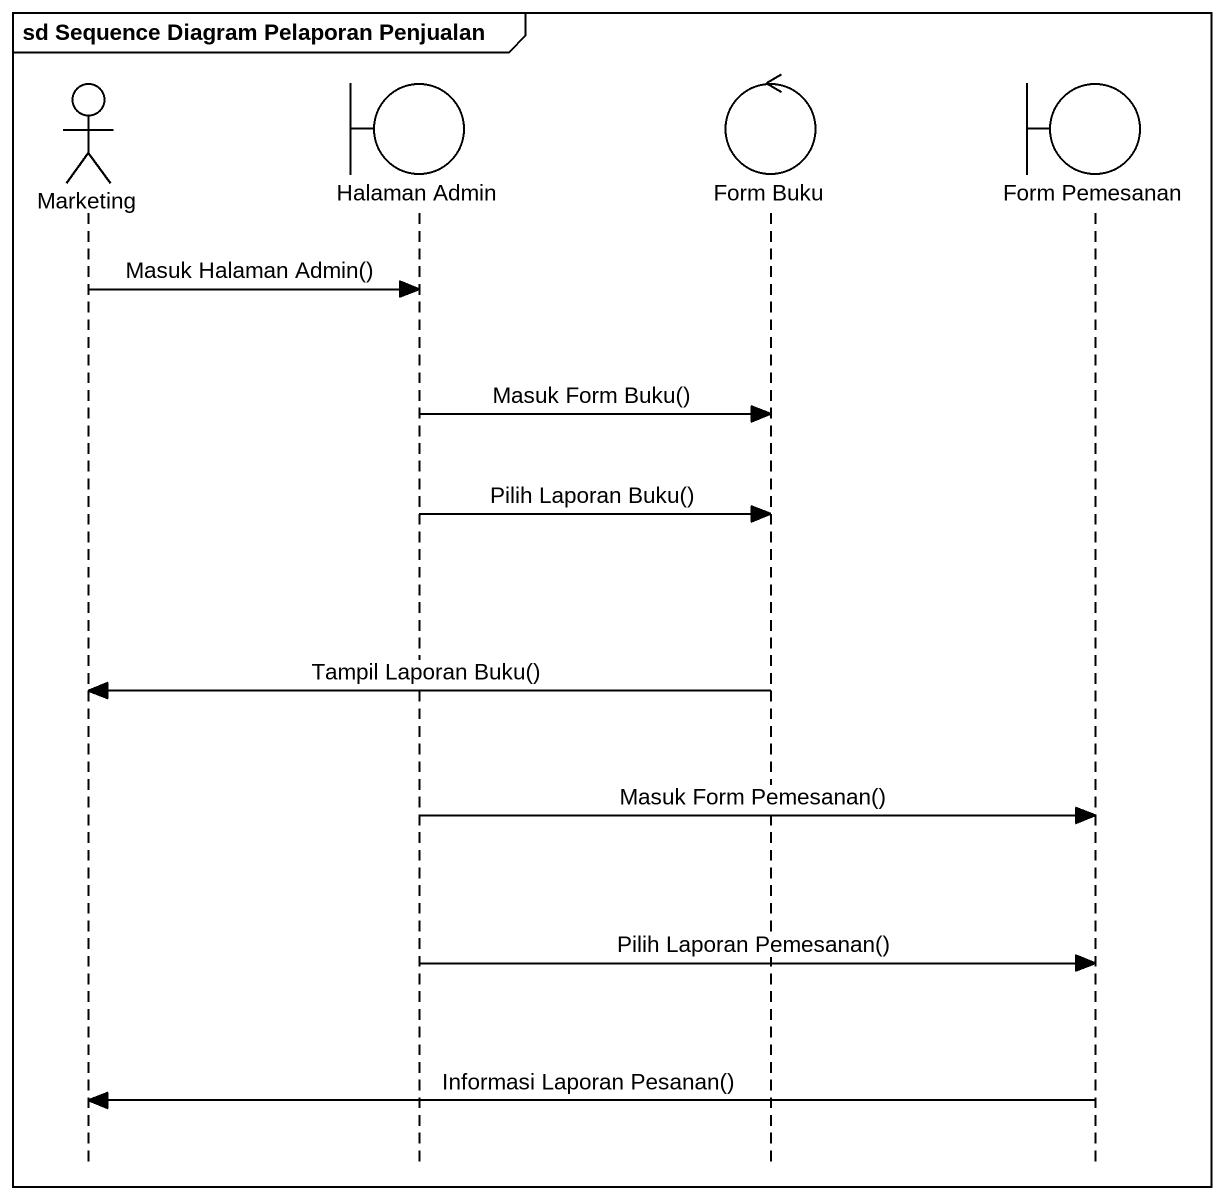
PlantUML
@startuml
mainframe sd Sequence Diagram Pelaporan Penjualan
hide footbox
actor Marketing
boundary "Halaman Admin" as Halaman_Admin
control "Form Buku" as Form_Buku
boundary "Form Pemesanan" as Form_Pemesanan

Marketing -> Halaman_Admin : Masuk Halaman Admin()
Halaman_Admin -> Form_Buku : Masuk Form Buku()
Halaman_Admin -> Form_Buku : Pilih Laporan Buku()
Form_Buku -> Marketing : Tampil Laporan Buku()
Halaman_Admin -> Form_Pemesanan : Masuk Form Pemesanan()
Halaman_Admin -> Form_Pemesanan : Pilih Laporan Pemesanan()
Form_Pemesanan -> Marketing : Informasi Laporan Pesanan()
@enduml
